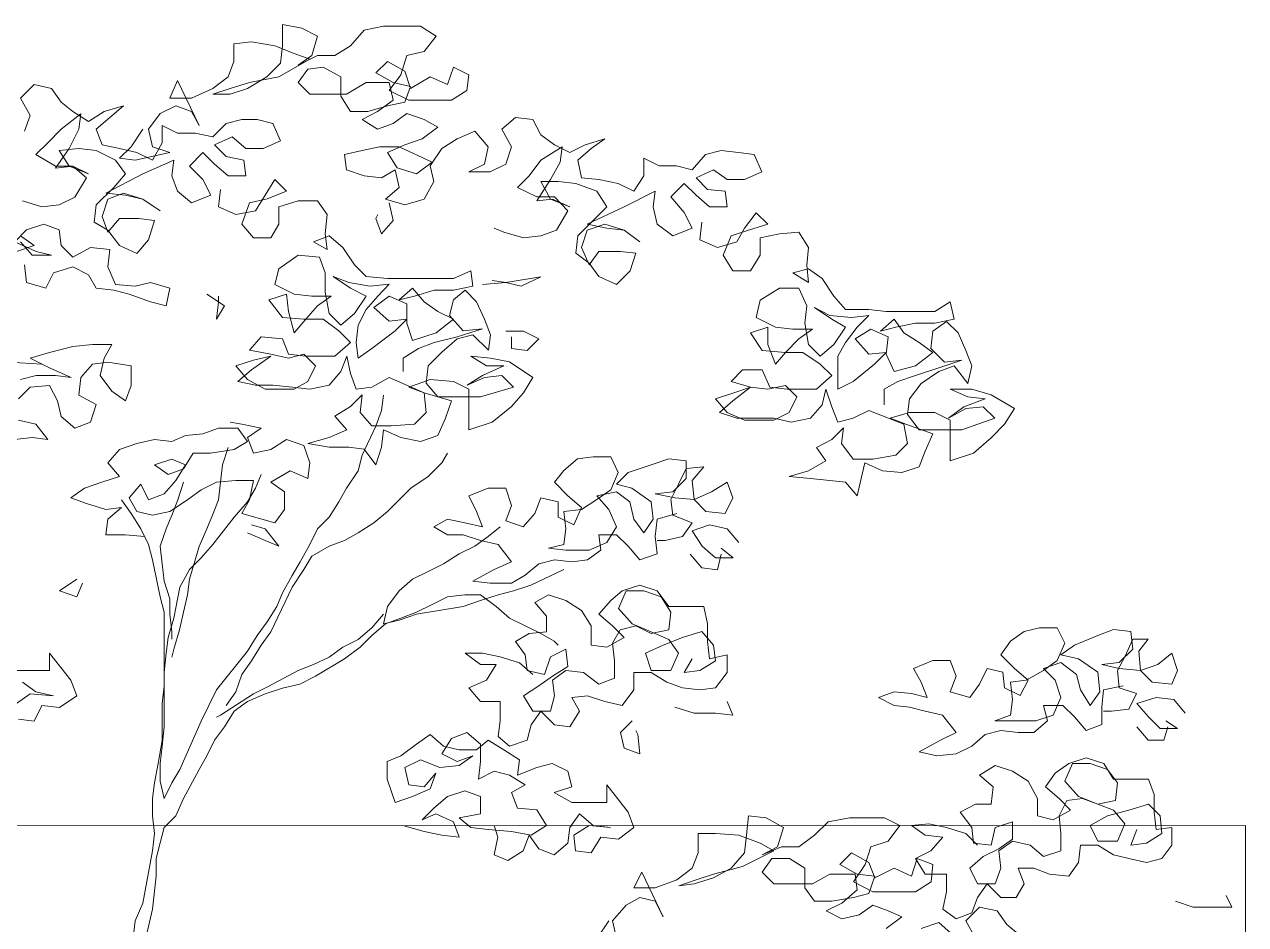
# Model space of a CAD drawing. Header units: metres. Extents: x 14 to 155, y 0 to 125.
# Drawn here: x 46.766 to 47.772, y 66.487 to 67.23 of the extents above; entities that cross this region are included whole.
import ezdxf

# ---------------------------------------------------------------- set-up
doc = ezdxf.new("R2010")
doc.units = ezdxf.units.M
doc.layers.add('PDF3_Geometry', color=9, linetype='Continuous', true_color=0x808080)
doc.layers.add('PDF_Geometry', color=7, linetype='Continuous', true_color=0xc0c0c0)

msp = doc.modelspace()

# ---------------------------------------------------------------- linework, layer by layer
at = {"layer": 'PDF3_Geometry', "color": 0, "lineweight": 0}
for points in [[(47.0616, 66.9241), (47.06, 66.9113), (47.0553, 66.8985), (47.044, 66.8745), (47.0408, 66.8617), (47.0312, 66.8474), (47.0248, 66.8361), (47.0168, 66.8233), (47.0072, 66.8137), (47.0008, 66.8009), (46.9928, 66.7865), (46.9864, 66.7753), (46.9784, 66.7609), (46.9736, 66.7498), (46.9656, 66.7369), (46.9576, 66.7257), (46.9496, 66.7129), (46.924, 66.6809), (46.9176, 66.6681), (46.9112, 66.6552), (46.8936, 66.6153), (46.8872, 66.6041), (46.8807, 66.5913), (46.8775, 66.6057)], [(46.932, 66.6681), (46.94, 66.6792), (46.9448, 66.6937), (46.9528, 66.7049), (46.9608, 66.7177), (46.9688, 66.7289), (46.9864, 66.7657), (46.996, 66.7801), (47.0024, 66.7913), (47.0168, 66.7993), (47.0296, 66.8041), (47.0408, 66.8105), (47.0536, 66.8186), (47.0648, 66.8281), (47.0744, 66.8377), (47.0841, 66.8474), (47.0984, 66.8569), (47.1096, 66.8682), (47.1144, 66.8761)], [(46.8776, 66.6056), (46.8776, 66.6201), (46.8792, 66.6344), (46.8808, 66.6505), (46.8808, 66.6953), (46.8824, 66.7113), (46.884, 66.7241), (46.8889, 66.7401), (46.8936, 66.7657), (46.9016, 66.7801), (46.9112, 66.7897), (46.9208, 66.8008), (46.9385, 66.8233), (46.9496, 66.8361), (46.956, 66.8473)], [(46.8455, 66.8377), (46.8535, 66.8264), (46.8616, 66.8137), (46.868, 66.8008), (46.8711, 66.7881), (46.8743, 66.7737), (46.8775, 66.7577), (46.8808, 66.7449), (46.8808, 66.7288), (46.8808, 66.6985), (46.8808, 66.684), (46.8791, 66.6697), (46.8791, 66.6392), (46.8759, 66.6201), (46.8727, 66.6041)], [(47.2104, 66.7801), (47.1832, 66.7673), (47.1688, 66.7625), (47.1561, 66.7593), (47.1416, 66.7545), (47.1272, 66.7498), (47.0888, 66.7433), (47.0744, 66.7385), (47.0616, 66.7353), (47.0648, 66.7498), (47.0744, 66.7625), (47.0856, 66.7722), (47.0984, 66.7785), (47.1112, 66.7849), (47.124, 66.793), (47.1368, 66.7994), (47.148, 66.8073), (47.1577, 66.8154)], [(46.916, 66.6265), (46.9223, 66.6393), (46.9304, 66.6505), (46.9384, 66.6633), (46.9495, 66.6713), (46.964, 66.6777), (46.9784, 66.6824), (46.9927, 66.6857), (47.0056, 66.6921), (47.0296, 66.7064), (47.0423, 66.7161), (47.052, 66.7257), (47.0632, 66.7353), (47.076, 66.7401), (47.0888, 66.7449), (47.1016, 66.7513), (47.1144, 66.7577), (47.1288, 66.7593), (47.1416, 66.7593), (47.1544, 66.7497), (47.1656, 66.7401), (47.1784, 66.7337), (47.1912, 66.7273)], [(47.0616, 66.7433), (47.0521, 66.732), (47.0408, 66.7225), (47.0281, 66.7161), (47.0168, 66.708), (47.004, 66.7017), (46.9912, 66.6969), (46.9672, 66.684), (46.9544, 66.6777), (46.9272, 66.66), (46.924, 66.6584)], [(46.8247, 66.3801), (46.8327, 66.3929), (46.8408, 66.4041), (46.8456, 66.4185), (46.8487, 66.4329), (46.8552, 66.4473), (46.8648, 66.4729), (46.868, 66.4857), (46.8712, 66.5001), (46.8743, 66.5273), (46.8743, 66.5417), (46.8776, 66.5546), (46.8808, 66.5673), (46.8904, 66.577), (46.8967, 66.5913), (46.9096, 66.6153), (46.916, 66.6266)], [(46.8728, 66.6041), (46.8712, 66.5912), (46.8712, 66.5769), (46.8728, 66.5624), (46.8712, 66.5481), (46.8633, 66.5049), (46.8568, 66.4904), (46.8552, 66.476), (46.8472, 66.4616), (46.8409, 66.4472), (46.8328, 66.436), (46.8217, 66.4072)]]:
    msp.add_lwpolyline(points, dxfattribs=at)
at = {"layer": 'PDF3_Geometry', "color": 0, "lineweight": 5}
msp.add_lwpolyline([(45.5189, 66.5688), (47.7722, 66.5689), (47.7723, 64.3188), (45.519, 64.3187)], close=True, dxfattribs=at)
at = {"layer": 'PDF_Geometry', "color": 0, "lineweight": 0}
for points in [[(46.8632, 67.1434), (46.8536, 67.129), (46.8439, 67.1194), (46.8568, 67.1178), (46.8856, 67.1242), (46.8711, 67.129), (46.8679, 67.1434), (46.8776, 67.1563), (46.8903, 67.1626), (46.9032, 67.1579), (46.9096, 67.1466), (46.8919, 67.1835), (46.8856, 67.169), (46.9032, 67.169), (46.9208, 67.177), (46.9336, 67.1866), (46.9383, 67.1994), (46.9383, 67.2138), (46.9528, 67.2154), (46.972, 67.2122), (46.9879, 67.2059), (47.0008, 67.2011), (46.9752, 67.1866), (46.9512, 67.1819), (46.9352, 67.177), (46.9208, 67.1722), (46.9352, 67.1722), (46.9496, 67.177), (46.9655, 67.1866), (46.9768, 67.1978), (46.9784, 67.2122), (46.9784, 67.2299), (46.9944, 67.2267), (47.0072, 67.2202), (47.0024, 67.2043), (46.9912, 67.1962), (47.0072, 67.2043), (47.0216, 67.2043), (47.0343, 67.2122), (47.0456, 67.2251), (47.0616, 67.2283), (47.092, 67.2283), (47.1049, 67.2202), (47.0952, 67.2075), (47.0809, 67.2043), (47.076, 67.1882), (47.0664, 67.1754), (47.0824, 67.1674), (47.1176, 67.1674), (47.1304, 67.1754), (47.132, 67.1882), (47.1192, 67.1946), (47.1144, 67.1803), (47.1, 67.1866), (47.084, 67.177), (47.0792, 67.1914), (47.0648, 67.1994), (47.0552, 67.1898), (47.0696, 67.1819), (47.084, 67.1787), (47.0792, 67.1658), (47.0648, 67.1626), (47.0488, 67.1579), (47.0344, 67.1579), (47.0264, 67.1706), (47.0264, 67.1866), (47.0119, 67.1946), (46.9992, 67.193), (46.9912, 67.1819), (47.0008, 67.1722), (47.0312, 67.1722), (47.0472, 67.1819), (47.0664, 67.1819), (47.0696, 67.1674), (47.0568, 67.1579), (47.044, 67.1514), (47.0568, 67.1434), (47.0696, 67.1482), (47.0809, 67.1563), (47.0952, 67.1514), (47.1064, 67.145), (47.0936, 67.1355), (47.0792, 67.1306), (47.0648, 67.1242), (47.0728, 67.1115), (47.0888, 67.1066), (47.1016, 67.1162), (47.0744, 67.129), (47.0584, 67.129), (47.044, 67.1258), (47.0296, 67.1226), (47.0312, 67.1099), (47.0456, 67.105), (47.06, 67.1034), (47.0712, 67.1099), (47.0744, 67.0954), (47.0632, 67.0858), (47.0792, 67.081), (47.0952, 67.0858), (47.1032, 67.1002), (47.1, 67.1131), (47.1096, 67.1274), (47.1224, 67.1355), (47.1368, 67.1418), (47.148, 67.129), (47.1448, 67.1146), (47.132, 67.1082), (47.1496, 67.1082), (47.1624, 67.1146), (47.1672, 67.129), (47.1592, 67.1434), (47.1704, 67.153), (47.1848, 67.1514), (47.1912, 67.1387), (47.2025, 67.1306), (47.2152, 67.1242), (47.228, 67.1306), (47.2441, 67.1355), (47.2328, 67.1274), (47.2217, 67.1178), (47.2249, 67.1034), (47.2392, 67.1018), (47.2552, 67.0986), (47.2681, 67.0922), (47.2761, 67.105), (47.2761, 67.1194), (47.2889, 67.1131), (47.3032, 67.1131), (47.3161, 67.1099), (47.3272, 67.1226), (47.3401, 67.1258), (47.3544, 67.1242), (47.3673, 67.1226), (47.3736, 67.1082), (47.3593, 67.1018), (47.3449, 67.1018), (47.3336, 67.1099), (47.3193, 67.1034), (47.3288, 67.0938), (47.3433, 67.0922), (47.3449, 67.0794), (47.3304, 67.0794), (47.3193, 67.0891), (47.3096, 67.0986), (47.2985, 67.0875), (47.3096, 67.0746), (47.3161, 67.0618), (47.3001, 67.0554), (47.2872, 67.0651), (47.284, 67.0794), (47.2856, 67.0922), (47.26, 67.0794), (47.2296, 67.0651), (47.2457, 67.0618), (47.26, 67.0602), (47.2729, 67.0506), (47.26, 67.0602), (47.2441, 67.0651), (47.2296, 67.0602), (47.2249, 67.0458), (47.2312, 67.0314), (47.2392, 67.0426), (47.2568, 67.0426), (47.2697, 67.0411), (47.2649, 67.0266), (47.2536, 67.0154), (47.2392, 67.0218), (47.2312, 67.033), (47.2201, 67.0411), (47.2217, 67.0554), (47.236, 67.0698), (47.2457, 67.0794), (47.2376, 67.0922), (47.2201, 67.0986), (47.2056, 67.1002), (47.1912, 67.1002), (47.1993, 67.0858), (47.2152, 67.0794), (47.2009, 67.0858), (47.188, 67.0842), (47.1993, 67.1018), (47.2072, 67.1162), (47.2088, 67.129), (47.1912, 67.1178), (47.1816, 67.105), (47.172, 67.0954), (47.188, 67.0875), (47.2025, 67.0875), (47.2136, 67.0762), (47.2041, 67.0602), (47.1912, 67.0554), (47.1769, 67.0538), (47.1608, 67.0586), (47.1529, 67.0618)], [(46.7656, 67.1418), (46.7703, 67.1546), (46.7624, 67.169), (46.7735, 67.1803), (46.788, 67.177), (46.7959, 67.1658), (46.8056, 67.1579), (46.8183, 67.1498), (46.8312, 67.1579), (46.8472, 67.1626), (46.836, 67.153), (46.8248, 67.1434), (46.8296, 67.1306), (46.8439, 67.1274), (46.8584, 67.1242), (46.8712, 67.1178), (46.8792, 67.1322), (46.8792, 67.1466), (46.8919, 67.1402), (46.9064, 67.1402), (46.9208, 67.137), (46.932, 67.1482), (46.9448, 67.1514), (46.9576, 67.1514), (46.9704, 67.1482), (46.9768, 67.1338), (46.9624, 67.1274), (46.948, 67.1274), (46.9368, 67.137), (46.9224, 67.1306), (46.932, 67.121), (46.9464, 67.1178), (46.948, 67.105), (46.9336, 67.105), (46.9224, 67.1146), (46.9128, 67.1242), (46.9016, 67.113), (46.9128, 67.1018), (46.9192, 67.089), (46.9032, 67.0826), (46.8919, 67.0922), (46.8872, 67.105), (46.8888, 67.1178), (46.8632, 67.1066), (46.8328, 67.0906), (46.8488, 67.089), (46.8632, 67.0858), (46.8776, 67.0762), (46.8632, 67.0858), (46.8472, 67.0906), (46.8344, 67.0858), (46.8296, 67.0714), (46.8344, 67.0586), (46.8439, 67.0698), (46.86, 67.0698), (46.8728, 67.0682), (46.8679, 67.0522), (46.8584, 67.0409), (46.8439, 67.0474), (46.8344, 67.0602), (46.8231, 67.0666), (46.8248, 67.081), (46.8392, 67.0954), (46.8488, 67.1066), (46.8408, 67.1178), (46.8248, 67.1258), (46.8104, 67.1274), (46.7943, 67.1258), (46.8024, 67.113), (46.8183, 67.1066), (46.8056, 67.113), (46.7912, 67.1114), (46.8024, 67.1274), (46.8104, 67.1434), (46.812, 67.1562), (46.7959, 67.1434), (46.7848, 67.1322), (46.7751, 67.1226), (46.7912, 67.113), (46.8056, 67.113), (46.8168, 67.1034), (46.8072, 67.0874), (46.7943, 67.081), (46.78, 67.0794), (46.764, 67.0842)], [(46.9272, 67.0938), (46.9256, 67.0794), (46.94, 67.073), (46.956, 67.0762), (46.964, 67.089), (46.972, 67.1018), (46.9816, 67.0922), (46.9656, 67.0859), (46.9512, 67.0827), (46.9448, 67.065), (46.9544, 67.0538), (46.9688, 67.0538), (46.9752, 67.065), (46.9752, 67.0794), (46.9912, 67.0843), (47.0072, 67.0843), (47.0152, 67.073), (47.0136, 67.057), (47.0152, 67.0442), (47.004, 67.0506), (47.0168, 67.0554), (47.028, 67.0458), (47.0376, 67.0314), (47.0472, 67.0218), (47.0648, 67.0202), (47.0809, 67.0202), (47.1192, 67.0202), (47.1336, 67.0266), (47.1352, 67.0139), (47.1192, 67.0106), (47.1033, 67.0106), (47.0872, 67.0058), (47.0744, 67.0026), (47.0856, 67.0122), (47.0952, 67.001), (47.1065, 66.993), (47.1192, 66.9866), (47.1049, 66.9754), (47.0856, 66.969), (47.0809, 66.9834), (47.0809, 66.9994), (47.0664, 67.0058), (47.0537, 66.9962), (47.0664, 66.985), (47.0809, 66.9866), (47.0712, 66.977), (47.052, 66.9626), (47.0408, 66.9546), (47.0392, 66.9674), (47.0408, 66.9818), (47.0472, 66.9946), (47.0569, 67.0058), (47.0664, 67.0155), (47.0504, 67.0139), (47.0329, 67.017), (47.02, 67.0218), (47.0345, 67.0122), (47.0472, 67.0058), (47.0376, 66.9914), (47.0264, 66.9818), (47.0168, 66.9914), (47.0136, 67.009), (47.0136, 67.025), (47.0089, 67.0379), (46.9912, 67.0395), (46.9752, 67.0282), (46.972, 67.0154), (46.988, 67.0074), (47.0024, 67.0058), (47.0184, 67.0058), (47.0072, 66.9978), (46.9976, 66.9866), (46.988, 66.9754), (46.9832, 66.993), (46.9816, 67.0074), (46.9672, 67.0026), (46.9784, 66.9882), (46.996, 66.9866), (47.012, 66.9866), (47.0248, 66.977), (47.0345, 66.9674), (47.0216, 66.9562), (46.9976, 66.9562), (46.9832, 66.9578), (46.9784, 66.9706), (46.9608, 66.9722), (46.9512, 66.961), (46.9688, 66.9578), (46.9832, 66.9546), (46.996, 66.9578), (47.0056, 66.9482), (46.9992, 66.9354), (46.988, 66.929), (46.964, 66.929), (46.9496, 66.937), (46.94, 66.9482), (46.9544, 66.953), (46.9688, 66.9562), (46.9528, 66.945), (46.9416, 66.9354), (46.956, 66.9322), (46.9704, 66.9322), (46.9865, 66.9306), (47.0008, 66.929), (47.0168, 66.9322), (47.0264, 66.9434), (47.0313, 66.9562), (47.0345, 66.9418), (47.0392, 66.929), (47.052, 66.9306), (47.0664, 66.9386), (47.0952, 66.9258), (47.0968, 66.9098), (47.0872, 66.9002), (47.068, 66.8986), (47.052, 66.8986), (47.0424, 66.9098), (47.044, 66.9242), (47.0345, 66.9146), (47.0216, 66.9066), (47.0313, 66.8954), (47.0168, 66.889), (46.9992, 66.8842), (47.0168, 66.881), (47.0329, 66.881), (47.0456, 66.8794), (47.0553, 66.8666), (47.0601, 66.881), (47.0616, 66.8954), (47.076, 66.889), (47.092, 66.8858), (47.1065, 66.8906), (47.1128, 66.905), (47.1176, 66.9194), (47.0952, 66.9258), (47.0825, 66.9306), (47.1001, 66.937), (47.1192, 66.9354), (47.1321, 66.929), (47.1321, 66.8954), (47.1513, 66.9018), (47.1672, 66.9146), (47.1769, 66.9258), (47.1848, 66.9386), (47.1656, 66.9514), (47.1497, 66.9546), (47.1336, 66.9562), (47.1465, 66.9482), (47.1608, 66.9482), (47.1432, 66.9402), (47.1305, 66.9322), (47.1448, 66.9386), (47.1592, 66.9402), (47.1689, 66.9306), (47.1416, 66.9226), (47.1065, 66.9226), (47.0968, 66.9338), (47.0984, 66.9482), (47.1096, 66.9594), (47.1224, 66.9706), (47.1352, 66.9738), (47.1481, 66.961), (47.1497, 66.9738), (47.1448, 66.9866), (47.1384, 67.001), (47.1289, 67.0106), (47.1192, 67.0026), (47.116, 66.9898), (47.1273, 66.977), (47.1432, 66.9786), (47.1224, 66.9722), (47.1033, 66.9674), (47.0904, 66.9626), (47.0777, 66.9546), (47.0777, 66.9434)], [(47.0664, 67.0826), (47.0696, 67.0681), (47.06, 67.057), (47.0552, 67.0697), (47.0569, 67.073)], [(47.3241, 67.0666), (47.3225, 67.0521), (47.3369, 67.0457), (47.3528, 67.0505), (47.3593, 67.0618), (47.3689, 67.0745), (47.3784, 67.065), (47.3625, 67.0602), (47.3481, 67.0554), (47.3417, 67.0394), (47.3497, 67.0265), (47.3641, 67.0265), (47.3721, 67.0394), (47.3721, 67.0537), (47.3881, 67.057), (47.404, 67.0586), (47.4121, 67.0457), (47.4105, 67.0313), (47.4121, 67.017), (47.3992, 67.0249), (47.4121, 67.0281), (47.4232, 67.0202), (47.4329, 67.0057), (47.4425, 66.9946), (47.4617, 66.9946), (47.4761, 66.993), (47.5161, 66.993), (47.5289, 67.0009), (47.5321, 66.9866), (47.5161, 66.9833), (47.5001, 66.9833), (47.4841, 66.9801), (47.4713, 66.9769), (47.4825, 66.9866), (47.4905, 66.9753), (47.5033, 66.9674), (47.5145, 66.9593), (47.5001, 66.9482), (47.4825, 66.9434), (47.4761, 66.9577), (47.4777, 66.9722), (47.4633, 66.9785), (47.4505, 66.9706), (47.4617, 66.9577), (47.4761, 66.9593), (47.4665, 66.9497), (47.4488, 66.9353), (47.4361, 66.9289), (47.4361, 66.9418), (47.4361, 66.9561), (47.4425, 66.9674), (47.4521, 66.9801), (47.4617, 66.9898), (47.4473, 66.9882), (47.4297, 66.9898), (47.4169, 66.9962), (47.4313, 66.9866), (47.4425, 66.9801), (47.4329, 66.9658), (47.4217, 66.9561), (47.4121, 66.9658), (47.4089, 66.9833), (47.4105, 66.9977), (47.404, 67.0122), (47.3881, 67.0122), (47.3721, 67.0025), (47.3689, 66.9882), (47.3849, 66.9801), (47.3992, 66.9785), (47.4153, 66.9785), (47.404, 66.9706), (47.3929, 66.9593), (47.3849, 66.9497), (47.3784, 66.9658), (47.3784, 66.9801), (47.3641, 66.9753), (47.3737, 66.9609), (47.3929, 66.9593), (47.4073, 66.9593), (47.4217, 66.9497), (47.4313, 66.9402), (47.4185, 66.9289), (47.3945, 66.9289), (47.38, 66.9305), (47.3737, 66.945), (47.3576, 66.945), (47.3481, 66.9353), (47.3641, 66.9305), (47.3784, 66.9289), (47.3929, 66.9321), (47.4024, 66.9226), (47.3961, 66.9097), (47.3833, 66.9033), (47.3592, 66.9033), (47.3449, 66.9097), (47.3352, 66.921), (47.3497, 66.9257), (47.3641, 66.9305), (47.3497, 66.9194), (47.3385, 66.9097), (47.3528, 66.9049), (47.3673, 66.9049), (47.3833, 66.9049), (47.3977, 66.9017), (47.4137, 66.9049), (47.4233, 66.9161), (47.4264, 66.9289), (47.4313, 66.9145), (47.4361, 66.9017), (47.4488, 66.9049), (47.4617, 66.9113), (47.4905, 66.9002), (47.4937, 66.8841), (47.4841, 66.8746), (47.4649, 66.8713), (47.4488, 66.8713), (47.4393, 66.8841), (47.4409, 66.897), (47.4313, 66.8873), (47.4185, 66.8809), (47.4264, 66.8697), (47.4121, 66.8617), (47.3961, 66.8569), (47.4137, 66.8553), (47.4297, 66.8537), (47.4425, 66.8521), (47.4521, 66.8409), (47.4553, 66.8553), (47.4585, 66.8681), (47.4729, 66.8617), (47.4889, 66.8601), (47.5033, 66.8649), (47.5081, 66.8777), (47.5145, 66.8921), (47.4921, 66.9002), (47.4793, 66.9049), (47.4953, 66.9097), (47.5161, 66.9097), (47.5289, 66.9033), (47.5289, 66.8697), (47.5481, 66.8762), (47.5625, 66.8889), (47.5737, 66.9002), (47.5817, 66.9129), (47.5625, 66.9242), (47.5465, 66.9289), (47.5289, 66.9289), (47.5433, 66.9226), (47.5577, 66.921), (47.5401, 66.9145), (47.5273, 66.9049), (47.5417, 66.9129), (47.5561, 66.9145), (47.5657, 66.9049), (47.5385, 66.8954), (47.5033, 66.8954), (47.4937, 66.9081), (47.4953, 66.921), (47.5049, 66.9337), (47.5193, 66.9434), (47.5321, 66.9482), (47.5433, 66.9337), (47.5465, 66.9482), (47.5417, 66.9609), (47.5353, 66.9753), (47.5257, 66.9849), (47.5145, 66.9769), (47.5129, 66.9625), (47.5241, 66.9513), (47.5385, 66.9529), (47.5193, 66.9466), (47.5001, 66.9402), (47.4857, 66.9353), (47.4744, 66.9289), (47.4744, 66.9161)], [(46.7656, 67.0314), (46.7672, 67.017), (46.7832, 67.0123), (46.7896, 67.025), (46.8056, 67.0298), (46.8183, 67.0234), (46.8248, 67.0123), (46.8392, 67.0106), (46.852, 67.0074), (46.8696, 67.001), (46.8824, 66.9978), (46.8856, 67.0123), (46.8696, 67.017), (46.8568, 67.0139), (46.8408, 67.0154), (46.8344, 67.0298), (46.836, 67.0442), (46.82, 67.0458), (46.8056, 67.0378), (46.796, 67.0474), (46.7943, 67.0603), (46.7816, 67.065), (46.7672, 67.0603), (46.7576, 67.0506), (46.7752, 67.0426), (46.788, 67.0394), (46.7719, 67.0394), (46.7624, 67.0506)], [(46.7624, 67.0554), (46.7736, 67.0474), (46.7592, 67.0426)], [(47.1432, 67.0154), (47.1624, 67.017), (47.1912, 67.0217), (47.1752, 67.0138), (47.1624, 67.017), (47.1512, 67.0185)], [(46.9159, 67.0074), (46.9304, 66.9978), (46.9239, 66.9866), (46.9255, 67.001), (46.9255, 67.0058)], [(47.1624, 66.9769), (47.1769, 66.9769), (47.1896, 66.9705), (47.1801, 66.9609), (47.1672, 66.9625), (47.1672, 66.9721)], [(46.7624, 66.9369), (46.7752, 66.9402), (46.7912, 66.9402), (46.804, 66.9385), (46.7864, 66.9465), (46.7704, 66.9545), (46.7864, 66.9593), (46.8056, 66.9642), (46.8216, 66.9658), (46.8377, 66.9658), (46.8312, 66.9545), (46.828, 66.9402), (46.8377, 66.9273), (46.8488, 66.9193), (46.8536, 66.9321), (46.8536, 66.9481), (46.8344, 66.9513), (46.8216, 66.9497), (46.812, 66.9385), (46.8104, 66.9241), (46.8248, 66.9162), (46.82, 66.9017), (46.8072, 66.8969), (46.796, 66.9065), (46.7929, 66.9193), (46.7864, 66.9321), (46.7704, 66.9305), (46.7608, 66.9209)], [(46.78, 66.9497), (46.7528, 66.9513)], [(46.7576, 66.8873), (46.7719, 66.889), (46.7848, 66.8873), (46.7751, 66.9001), (46.7608, 66.9033)], [(46.8648, 66.8073), (46.8487, 66.8089), (46.8328, 66.8089), (46.8344, 66.8217), (46.8455, 66.8313), (46.8328, 66.8297), (46.8168, 66.8345), (46.8039, 66.8393), (46.8152, 66.8473), (46.8295, 66.8521), (46.8439, 66.8569), (46.8344, 66.8682), (46.8439, 66.8793), (46.8584, 66.8841), (46.8727, 66.8873), (46.8872, 66.8857), (46.8983, 66.8906), (46.9128, 66.8922), (46.9256, 66.8969), (46.9415, 66.8969), (46.9496, 66.8857), (46.9384, 66.8793), (46.9191, 66.8761), (46.9048, 66.8761), (46.8967, 66.8633), (46.884, 66.8585), (46.8727, 66.8666), (46.8872, 66.8713), (46.8983, 66.8666), (46.8904, 66.8537), (46.8808, 66.8426), (46.868, 66.8377), (46.8616, 66.8505), (46.8519, 66.8393), (46.8584, 66.8281), (46.8711, 66.8249), (46.8856, 66.8281), (46.9, 66.8377), (46.9112, 66.8458), (46.924, 66.8521), (46.94, 66.8537), (46.9544, 66.8537), (46.9512, 66.8377), (46.9447, 66.8265), (46.972, 66.8186), (46.98, 66.8297), (46.98, 66.8442), (46.9688, 66.8521), (46.9848, 66.8617), (46.9992, 66.8553), (47.0008, 66.8682), (46.996, 66.8825), (46.9816, 66.8873), (46.9688, 66.8793), (46.9544, 66.8761), (46.9496, 66.889), (46.9608, 66.8969), (46.9447, 66.9001), (46.9352, 66.9017)], [(46.9336, 66.8809), (46.9288, 66.8665), (46.9272, 66.8521), (46.9256, 66.8377), (46.9207, 66.8249), (46.916, 66.8137), (46.9096, 66.7992), (46.9016, 66.7721), (46.9, 66.7593), (46.8967, 66.7449), (46.8935, 66.7304), (46.8888, 66.7145), (46.8872, 66.708)], [(47.3033, 66.8265), (47.2872, 66.8218), (47.2856, 66.8073), (47.2872, 66.793), (47.2729, 66.7881), (47.2632, 66.7994), (47.2537, 66.8089), (47.2392, 66.8089), (47.2408, 66.7962), (47.2297, 66.7881), (47.2168, 66.7865), (47.2025, 66.7881), (47.1896, 66.7849), (47.1785, 66.7754), (47.1672, 66.7689), (47.1496, 66.7689), (47.1352, 66.7706), (47.1528, 66.7801), (47.1672, 66.7865), (47.1561, 66.8009), (47.1416, 66.8041), (47.1272, 66.8089), (47.1144, 66.8089), (47.1032, 66.8154), (47.1144, 66.8218), (47.1288, 66.8186), (47.1432, 66.8154), (47.1384, 66.8281), (47.1321, 66.841), (47.148, 66.8474), (47.1624, 66.8474), (47.1672, 66.8329), (47.1624, 66.8202), (47.1768, 66.8154), (47.1864, 66.8265), (47.1912, 66.8394), (47.2057, 66.8361), (47.2057, 66.8234), (47.2184, 66.817), (47.2249, 66.8313), (47.2136, 66.841), (47.2025, 66.8521), (47.2104, 66.8618), (47.2216, 66.8714), (47.2344, 66.873), (47.2489, 66.873), (47.2552, 66.8601), (47.2489, 66.8458), (47.2376, 66.8378), (47.2249, 66.8297), (47.2104, 66.8281), (47.212, 66.8137), (47.2104, 66.8009), (47.1976, 66.7978), (47.212, 66.7962), (47.2312, 66.7962), (47.2456, 66.8025), (47.2537, 66.8154), (47.2473, 66.8297), (47.2376, 66.841), (47.2537, 66.8442), (47.2648, 66.8361), (47.268, 66.8218), (47.2761, 66.8105), (47.284, 66.8218), (47.2824, 66.8361), (47.2664, 66.8474), (47.2537, 66.8505), (47.2632, 66.8601), (47.2824, 66.8666), (47.2969, 66.8714), (47.3112, 66.8698), (47.3112, 66.8553), (47.3001, 66.8442), (47.2856, 66.8426), (47.3017, 66.8394), (47.3177, 66.8378), (47.332, 66.8442), (47.3449, 66.8521), (47.3497, 66.8394), (47.3433, 66.8265), (47.3273, 66.8281), (47.3177, 66.8378), (47.3161, 66.8537), (47.3257, 66.865), (47.3112, 66.8634), (47.3048, 66.8505), (47.2985, 66.8378), (47.3001, 66.825), (47.3161, 66.8186), (47.308, 66.8073), (47.2937, 66.8041), (47.2872, 66.8041)], [(46.956, 66.8473), (46.9608, 66.8585)], [(46.8968, 66.8521), (46.892, 66.8377)], [(46.892, 66.8377), (46.8872, 66.8248)], [(46.8872, 66.8249), (46.8824, 66.8138), (46.8776, 66.7993), (46.8792, 66.7849), (46.8808, 66.7706), (46.8856, 66.7561), (46.8856, 66.7433), (46.8872, 66.7289), (46.8872, 66.7226)], [(46.9496, 66.8105), (46.964, 66.8041), (46.9752, 66.7993), (46.964, 66.8137), (46.9528, 66.8169)], [(47.3545, 66.8025), (47.345, 66.8138), (47.3305, 66.817), (47.3161, 66.8121), (47.3242, 66.7994), (47.3353, 66.7897), (47.3498, 66.7897), (47.3401, 66.7978)], [(47.3145, 66.7929), (47.3241, 66.7817), (47.3369, 66.78), (47.3401, 66.7929)], [(46.8088, 66.7722), (46.7944, 66.7626), (46.8088, 66.7577), (46.8136, 66.769)], [(47.1848, 66.6937), (47.1736, 66.7033), (47.1577, 66.7081), (47.1432, 66.7113), (47.1289, 66.7113), (47.1416, 66.7017), (47.1545, 66.7017), (47.1464, 66.6889), (47.1321, 66.6825), (47.1416, 66.6713), (47.1577, 66.6713), (47.1577, 66.6553), (47.1561, 66.6425), (47.1656, 66.6344), (47.1801, 66.6393), (47.1833, 66.6521), (47.1912, 66.6633), (47.2025, 66.6521), (47.2152, 66.6505), (47.2233, 66.6633), (47.2168, 66.6745), (47.2297, 66.6761), (47.2441, 66.6713), (47.2584, 66.6681), (47.2681, 66.6809), (47.2681, 66.6953), (47.2824, 66.6953), (47.2953, 66.6873), (47.308, 66.6825), (47.3225, 66.6809), (47.3353, 66.6825), (47.3449, 66.6953), (47.3449, 66.7097), (47.3304, 66.7065), (47.3288, 66.7209), (47.3288, 66.7353), (47.3257, 66.7497), (47.2969, 66.7497), (47.2872, 66.7625), (47.2729, 66.7673), (47.2584, 66.7625), (47.2489, 66.7545), (47.2392, 66.7433), (47.2505, 66.7337), (47.26, 66.7241), (47.2457, 66.7161), (47.2328, 66.7177), (47.2328, 66.7337), (47.2249, 66.7465), (47.212, 66.7545), (47.1977, 66.7593), (47.1864, 66.7529), (47.196, 66.7417), (47.196, 66.7289), (47.1817, 66.7273), (47.1704, 66.7209), (47.1785, 66.7097), (47.1801, 66.6969), (47.1944, 66.6937), (47.1993, 66.7081), (47.212, 66.7145), (47.2136, 66.7001), (47.2009, 66.6921), (47.1896, 66.6841), (47.1769, 66.6761), (47.1848, 66.6633), (47.1993, 66.6633), (47.2025, 66.6761), (47.2009, 66.6889), (47.212, 66.6969), (47.2265, 66.6953), (47.2392, 66.6857), (47.2521, 66.6905), (47.2521, 66.7049), (47.2505, 66.7193), (47.2568, 66.7305), (47.2697, 66.7337), (47.2824, 66.7273), (47.2969, 66.7305), (47.2985, 66.7449), (47.2905, 66.7577), (47.2761, 66.7625), (47.2616, 66.7625), (47.2553, 66.7481), (47.2665, 66.7353), (47.2824, 66.7289), (47.2969, 66.7225), (47.3048, 66.7113), (47.2985, 66.6969), (47.2824, 66.6969), (47.2777, 66.7113), (47.2921, 66.7177), (47.308, 66.7241), (47.3241, 66.729), (47.3336, 66.7177), (47.3353, 66.7049), (47.3225, 66.6969), (47.3096, 66.6953), (47.3161, 66.7065)], [(47.1912, 66.7274), (47.2024, 66.721), (47.2057, 66.7178)], [(47.6713, 66.6841), (47.6553, 66.681), (47.6537, 66.6665), (47.6537, 66.6522), (47.641, 66.6473), (47.6313, 66.6586), (47.6217, 66.6681), (47.6057, 66.6681), (47.6089, 66.6554), (47.5977, 66.6457), (47.5849, 66.6457), (47.5706, 66.6473), (47.5577, 66.6441), (47.5465, 66.6345), (47.5337, 66.6282), (47.5177, 66.6265), (47.5033, 66.6298), (47.5209, 66.6393), (47.5337, 66.6457), (47.5225, 66.6601), (47.5081, 66.6633), (47.4953, 66.6665), (47.4825, 66.6681), (47.4697, 66.6746), (47.4825, 66.6794), (47.4969, 66.6778), (47.5097, 66.6746), (47.5049, 66.6873), (47.4985, 66.6986), (47.5145, 66.705), (47.5289, 66.705), (47.5337, 66.6921), (47.5289, 66.6794), (47.5449, 66.6746), (47.5529, 66.6857), (47.5593, 66.6986), (47.5721, 66.6954), (47.5737, 66.6826), (47.5865, 66.6762), (47.593, 66.6889), (47.5817, 66.6986), (47.5705, 66.7097), (47.5785, 66.721), (47.5897, 66.729), (47.6025, 66.7321), (47.617, 66.7321), (47.6233, 66.7194), (47.617, 66.705), (47.6057, 66.697), (47.5914, 66.6889), (47.5785, 66.6873), (47.5801, 66.673), (47.5785, 66.6601), (47.5657, 66.6554), (47.5801, 66.6554), (47.5993, 66.6554), (47.6137, 66.6601), (47.6201, 66.6746), (47.6154, 66.6889), (47.6057, 66.6986), (47.6201, 66.7034), (47.6329, 66.6937), (47.6361, 66.681), (47.6441, 66.6681), (47.6521, 66.6794), (47.6505, 66.6954), (47.6345, 66.7066), (47.6201, 66.7097), (47.6313, 66.7177), (47.6505, 66.7258), (47.6634, 66.7306), (47.6777, 66.729), (47.6793, 66.7145), (47.6681, 66.7034), (47.6537, 66.7018), (47.6681, 66.6986), (47.6858, 66.697), (47.7001, 66.7018), (47.7114, 66.7113), (47.7161, 66.697), (47.7114, 66.6857), (47.6953, 66.6873), (47.6858, 66.697), (47.6842, 66.7129), (47.6921, 66.7226), (47.6793, 66.7226), (47.6729, 66.7082), (47.6666, 66.697), (47.6681, 66.6826), (47.6825, 66.6778), (47.6761, 66.6649), (47.6618, 66.6633), (47.6553, 66.6633)], [(46.7559, 66.6969), (46.7863, 66.6969), (46.7863, 66.7112), (46.8039, 66.6888), (46.8087, 66.6761), (46.7944, 66.6664), (46.7799, 66.6681), (46.7735, 66.6552), (46.7607, 66.6568)], [(46.7591, 66.6697), (46.7704, 66.6776), (46.7895, 66.6761), (46.7751, 66.6792), (46.7639, 66.6872)], [(47.7226, 66.6617), (47.7131, 66.673), (47.6986, 66.6746), (47.6826, 66.6697), (47.6922, 66.6586), (47.7018, 66.6489), (47.7162, 66.6489), (47.7066, 66.6554)], [(47.3017, 66.6665), (47.3177, 66.6617), (47.3352, 66.6617), (47.3497, 66.6601), (47.3449, 66.6713)], [(47.2665, 66.6554), (47.2569, 66.6458), (47.2601, 66.6329), (47.2729, 66.6282), (47.2713, 66.6442), (47.2697, 66.6474)], [(47.0776, 66.5689), (47.0952, 66.5641), (47.1096, 66.5609), (47.124, 66.5593), (47.1192, 66.5721), (47.1048, 66.5785), (47.0936, 66.5737), (47.1032, 66.5833), (47.1144, 66.5929), (47.1288, 66.5977), (47.1416, 66.5929), (47.1416, 66.5785), (47.124, 66.5753), (47.1336, 66.5673), (47.148, 66.5657), (47.1672, 66.5641), (47.1833, 66.5609), (47.196, 66.5689), (47.188, 66.5818), (47.172, 66.5833), (47.1672, 66.5961), (47.1784, 66.6025), (47.1656, 66.6105), (47.1528, 66.6137), (47.14, 66.6073), (47.1416, 66.6217), (47.1416, 66.6361), (47.1304, 66.6457), (47.1176, 66.6409), (47.1096, 66.6282), (47.1224, 66.6217), (47.1353, 66.6266), (47.124, 66.6185), (47.108, 66.6169), (47.092, 66.6233), (47.0792, 66.6169), (47.0824, 66.6025), (47.0952, 66.6009), (47.1048, 66.6121), (47.1, 66.5993), (47.0856, 66.5929), (47.0712, 66.5881), (47.0647, 66.6073), (47.0647, 66.6217), (47.076, 66.6266), (47.0887, 66.6361), (47.1, 66.6441), (47.1112, 66.6345), (47.124, 66.6313), (47.1384, 66.6313), (47.148, 66.6393), (47.1608, 66.6313), (47.1736, 66.6233), (47.172, 66.6105), (47.188, 66.6169), (47.2008, 66.6201), (47.2136, 66.6137), (47.2168, 66.6009), (47.2024, 66.5961), (47.2168, 66.5881), (47.2456, 66.5881), (47.2456, 66.6025), (47.2632, 66.5801), (47.268, 66.5673), (47.2553, 66.5577), (47.2408, 66.5593), (47.2329, 66.5465), (47.22, 66.5481), (47.2184, 66.5609), (47.2313, 66.5689), (47.2488, 66.5673), (47.2344, 66.5689), (47.2232, 66.5785), (47.2152, 66.5673), (47.2136, 66.5545), (47.2024, 66.5449), (47.1896, 66.5497), (47.1817, 66.5609), (47.1768, 66.5481), (47.164, 66.5401), (47.1528, 66.5449), (47.156, 66.5593), (47.1528, 66.5689)], [(47.6826, 66.6505), (47.6921, 66.6393), (47.705, 66.6393), (47.7082, 66.6505)], [(47.5513, 66.5529), (47.5418, 66.5625), (47.5257, 66.5673), (47.5113, 66.5705), (47.497, 66.5689), (47.5081, 66.5609), (47.5226, 66.5593), (47.5129, 66.5481), (47.5001, 66.5417), (47.5081, 66.5289), (47.5257, 66.5289), (47.5257, 66.5144), (47.5226, 66.5001), (47.5337, 66.492), (47.5466, 66.4969), (47.5513, 66.5097), (47.5593, 66.5209), (47.5706, 66.5097), (47.5833, 66.5097), (47.5898, 66.5209), (47.5849, 66.5337), (47.5977, 66.5337), (47.6106, 66.5289), (47.6265, 66.5273), (47.6346, 66.5385), (47.6362, 66.5529), (47.6505, 66.5529), (47.6634, 66.5449), (47.6761, 66.5417), (47.6906, 66.5385), (47.7034, 66.5417), (47.7114, 66.5529), (47.7114, 66.5673), (47.6985, 66.5657), (47.6969, 66.5801), (47.6969, 66.5945), (47.6922, 66.6073), (47.6634, 66.6073), (47.6554, 66.6201), (47.641, 66.6249), (47.6265, 66.6201), (47.6154, 66.6121), (47.6073, 66.6009), (47.6186, 66.5913), (47.6281, 66.5817), (47.6138, 66.5737), (47.6009, 66.5769), (47.6009, 66.5913), (47.593, 66.6057), (47.5801, 66.6137), (47.5658, 66.6185), (47.5529, 66.6105), (47.5642, 66.6009), (47.5625, 66.5865), (47.5497, 66.5865), (47.5369, 66.5801), (47.5466, 66.5673), (47.5481, 66.5545), (47.5625, 66.5529), (47.5658, 66.5673), (47.5801, 66.5721), (47.5801, 66.5577), (47.569, 66.5497), (47.5561, 66.5433), (47.545, 66.5337), (47.5513, 66.5209), (47.5658, 66.5209), (47.5706, 66.5337), (47.569, 66.5481), (47.5801, 66.5561), (47.5946, 66.5529), (47.6057, 66.5433), (47.6201, 66.5481), (47.6201, 66.5625), (47.6186, 66.5769), (47.6249, 66.5897), (47.6378, 66.5913), (47.6505, 66.5865), (47.665, 66.5897), (47.6666, 66.6041), (47.6586, 66.6153), (47.6441, 66.6201), (47.6297, 66.6201), (47.6233, 66.6057), (47.6346, 66.5929), (47.6505, 66.5865), (47.6634, 66.5817), (47.6729, 66.5705), (47.6666, 66.5561), (47.6505, 66.5561), (47.6442, 66.5689), (47.6586, 66.5769), (47.6761, 66.5817), (47.6922, 66.5865), (47.7018, 66.5769), (47.7034, 66.5625), (47.6906, 66.5545), (47.6777, 66.5529), (47.6826, 66.5657)], [(47.2537, 66.476), (47.2505, 66.4904), (47.2617, 66.5033), (47.2729, 66.5097), (47.2857, 66.5065), (47.2921, 66.4936), (47.2746, 66.5305), (47.2681, 66.5177), (47.2857, 66.5177), (47.3034, 66.5241), (47.3161, 66.5337), (47.321, 66.5465), (47.321, 66.5624), (47.3353, 66.5624), (47.3545, 66.5609), (47.3722, 66.5545), (47.3833, 66.5481), (47.3577, 66.5353), (47.3337, 66.5289), (47.3193, 66.5241), (47.305, 66.5193), (47.3177, 66.5209), (47.3337, 66.5257), (47.3482, 66.5337), (47.3593, 66.5465), (47.3609, 66.5609), (47.3625, 66.5769), (47.377, 66.5753), (47.3914, 66.5673), (47.3865, 66.5513), (47.3738, 66.5449), (47.3898, 66.5513), (47.4041, 66.5513), (47.417, 66.5609), (47.4281, 66.5721), (47.4458, 66.5753), (47.4745, 66.5753), (47.4874, 66.5689), (47.4777, 66.5561), (47.4634, 66.5513), (47.4586, 66.5369), (47.449, 66.5225), (47.465, 66.5144), (47.5001, 66.5144), (47.513, 66.5225), (47.5146, 66.5369), (47.5017, 66.5417), (47.497, 66.5273), (47.4826, 66.5337), (47.4666, 66.5257), (47.4618, 66.5384), (47.4474, 66.5465), (47.4378, 66.5369), (47.4521, 66.5289), (47.4666, 66.5273), (47.4618, 66.5129), (47.449, 66.5097), (47.4313, 66.5065), (47.417, 66.5065), (47.4089, 66.5177), (47.4089, 66.5337), (47.3962, 66.5417), (47.3817, 66.5417), (47.3738, 66.5305), (47.3833, 66.5209), (47.4154, 66.5209), (47.4297, 66.5289), (47.4505, 66.5289), (47.4521, 66.516), (47.4394, 66.5049), (47.4265, 66.4985), (47.4394, 66.492), (47.4537, 66.4953), (47.465, 66.5033), (47.4777, 66.4985), (47.489, 66.4936), (47.4761, 66.4841)], [(47.7146, 66.5065), (47.729, 66.5017), (47.7481, 66.5017), (47.761, 66.5017), (47.7562, 66.5113)], [(47.5497, 66.4761), (47.5418, 66.4904), (47.553, 66.5017), (47.5674, 66.4985), (47.5754, 66.4873), (47.585, 66.4793)], [(47.2473, 66.4904), (47.2377, 66.476)], [(47.505, 66.4841), (47.5194, 66.4889), (47.5322, 66.4777)]]:
    msp.add_lwpolyline(points, dxfattribs=at)

doc.saveas('drawing.dxf')
